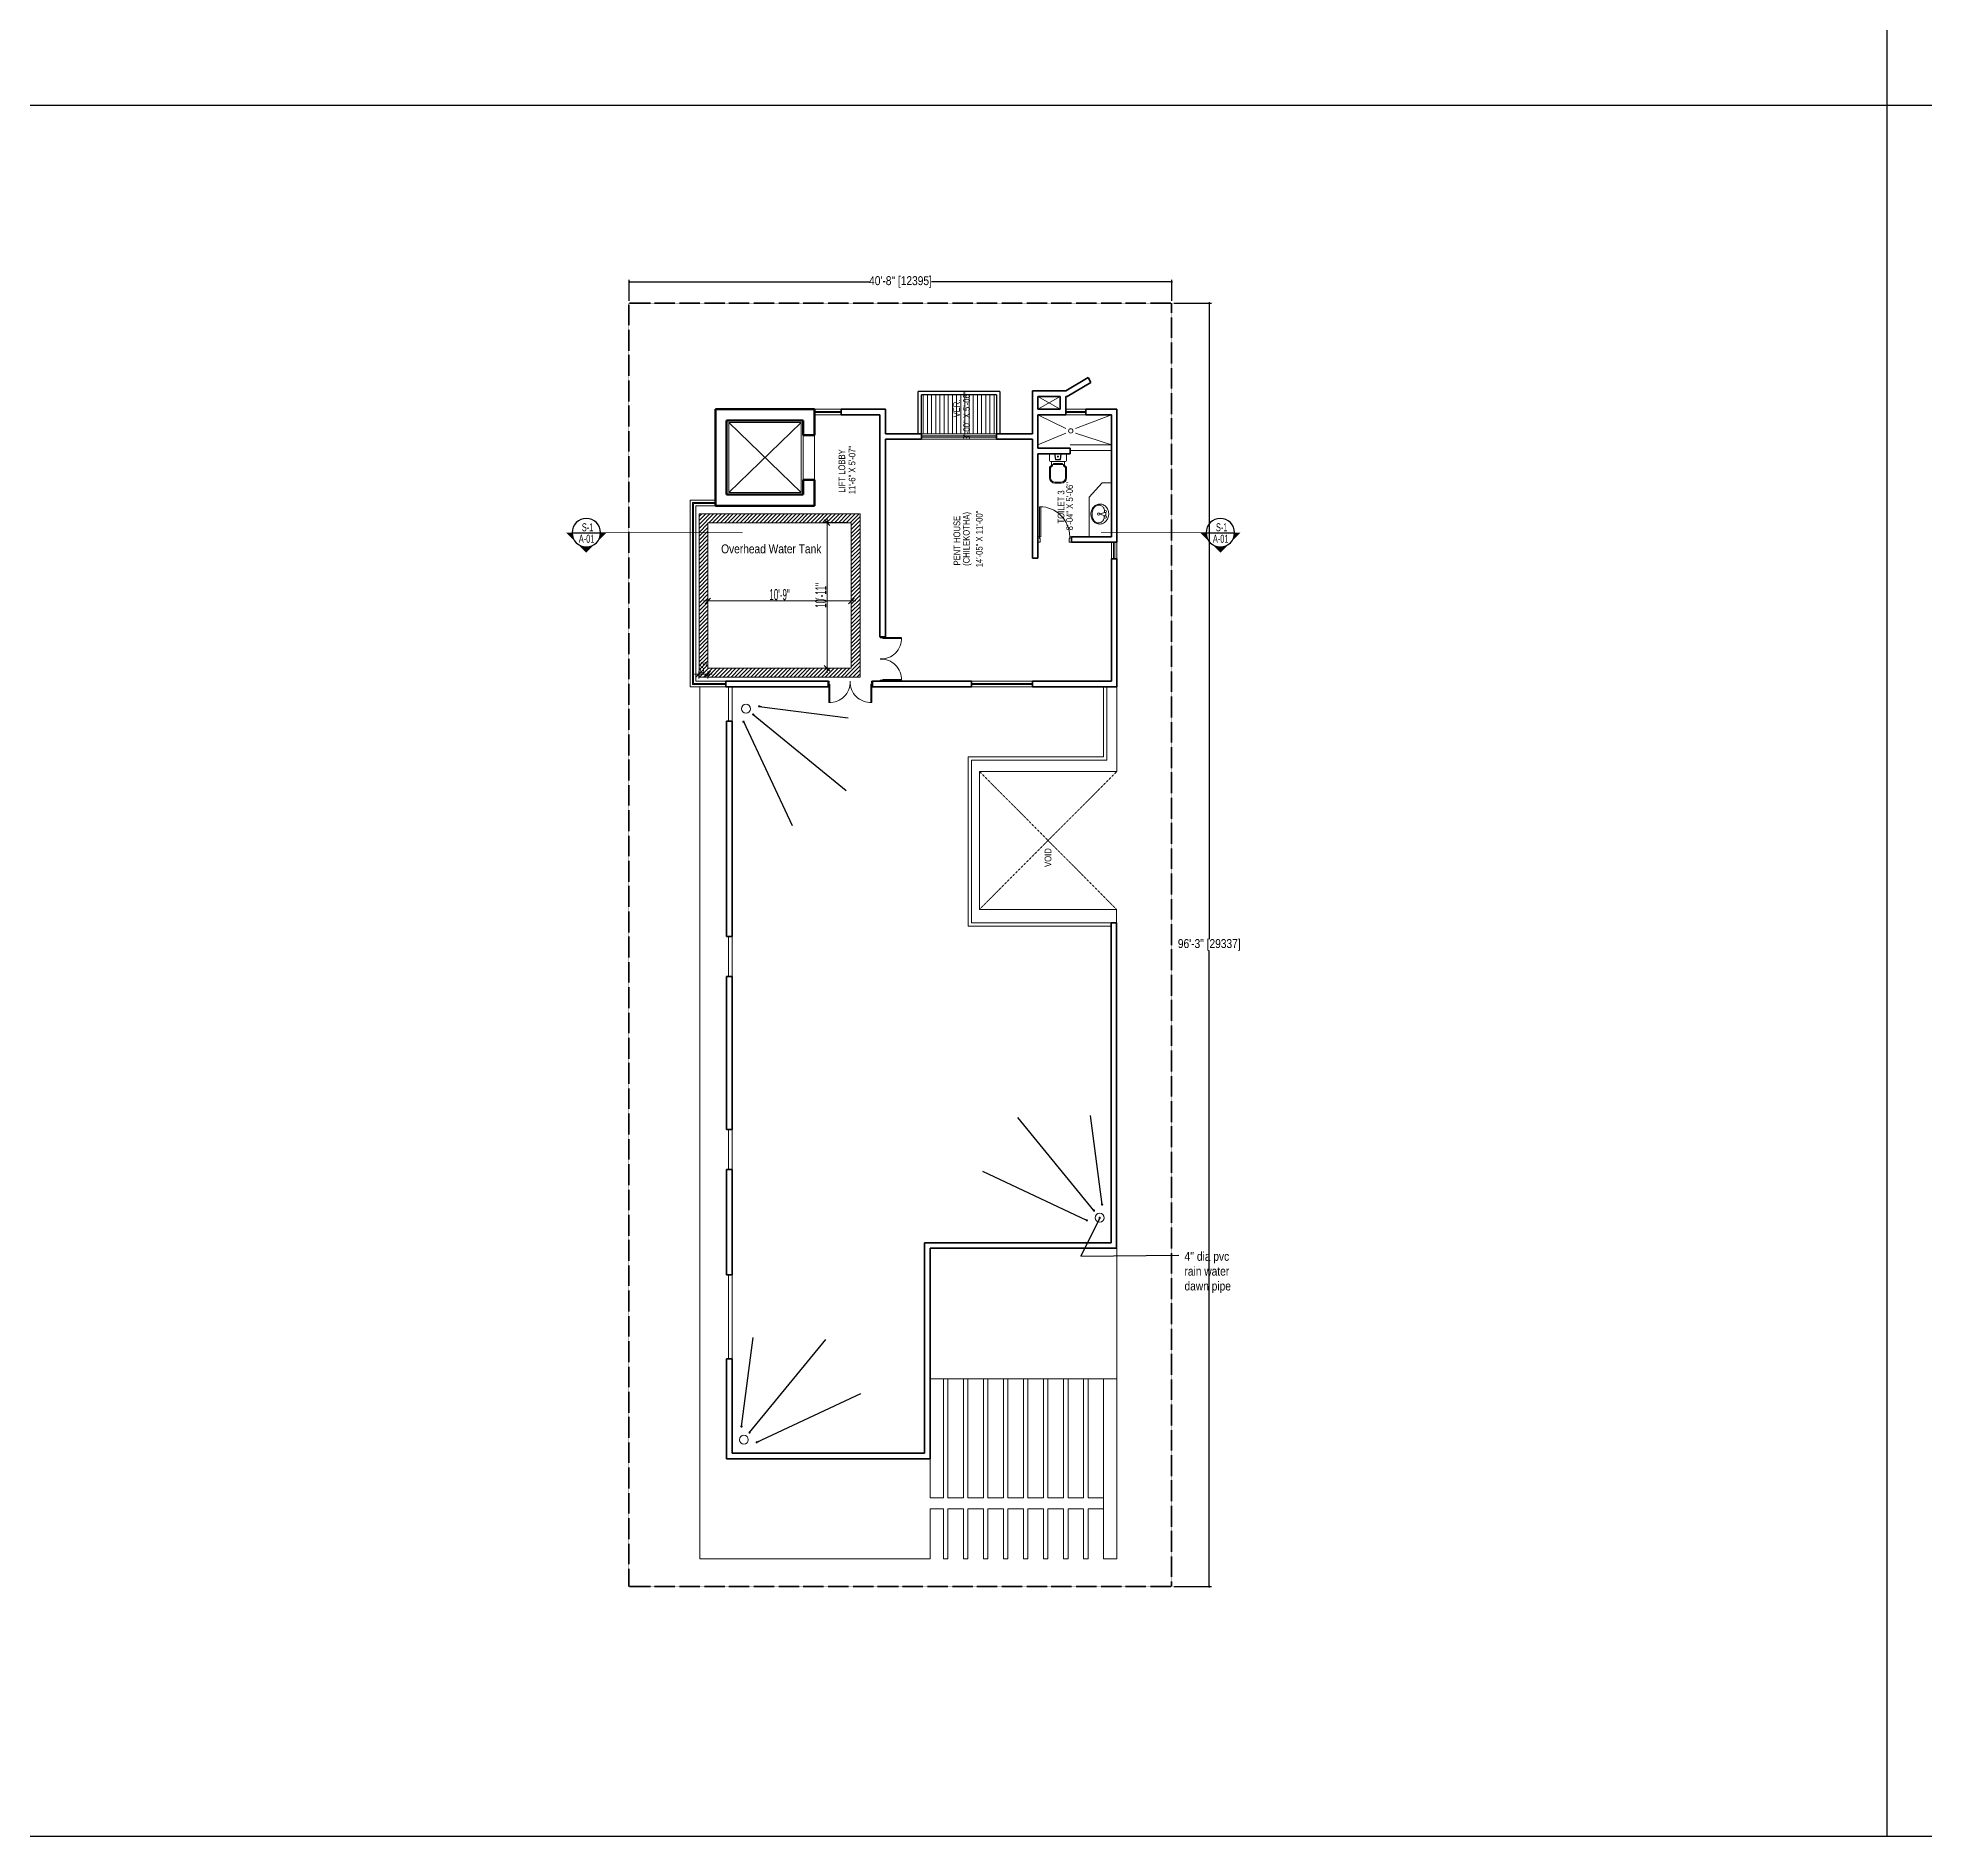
# Model space of a CAD drawing. Header units: inches. Extents: x 283072 to 301462, y 26630 to 62925.
# Drawn here: x 293775 to 295472, y 28466 to 30085 of the extents above; entities that cross this region are included whole.
import ezdxf
from ezdxf.enums import TextEntityAlignment as Align

# ---------------------------------------------------------------- set-up
doc = ezdxf.new("R2010")
doc.units = ezdxf.units.IN
doc.header["$MEASUREMENT"] = 0
doc.header["$PDMODE"] = 2
doc.linetypes.add('ACAD_ISO03W100', pattern=[30, 12, -18])
doc.linetypes.add('DASHDOT', pattern=[25.4, 12.7, -6.35, 0, -6.35])
doc.layers.get('0').update_dxf_attribs({"lineweight": 5})
doc.layers.add('A1-Sect_Symb', color=31, linetype='Continuous')
for name, color, linetype, lineweight in [('BUILDING_OUTER_P3', 1, 'Continuous', 35), ('Column R.C.C', 210, 'Continuous', 53), ('DIM', 4, 'Continuous', 13), ('Dimension.', 7, 'Continuous', 5), ('door', 35, 'Continuous', 13), ('Duct', 8, 'Continuous', 9), ('Fixture', 42, 'Continuous', 13), ('Floor line', 52, 'Continuous', 5), ('fur', 46, 'Continuous', 13), ('furniture', 126, 'Continuous', 13), ('Hatch', 8, 'Continuous', 9), ('Hatch Brick', 8, 'Continuous', 9), ('MISC', 65, 'Continuous', 9), ('Railing', 30, 'Continuous', 25), ('slab', 86, 'Continuous', 9), ('Text', 7, 'Continuous', 18), ('Text Room name', 4, 'Continuous', 13), ('Text Room Size feet', 34, 'Continuous', 9), ('wall', 7, 'Continuous', 35), ('Water Tank', 11, 'Continuous', 5)]:
    doc.layers.add(name, color=color, linetype=linetype, lineweight=lineweight)
doc.layers.add('WIN', color=7, linetype='Continuous', lineweight=18, true_color=0x144fff)
doc.styles.add('ATT', font='TXT')
doc.styles.add('ltcnbt', font='swisscl.ttf', dxfattribs={"width": 0.7, "height": 10})
doc.styles.add('SIM-N', font='SIMPLEX.shx', dxfattribs={"width": 0.75})
doc.styles.add('SIM-VN', font='simplex.shx', dxfattribs={"width": 0.5})
doc.styles.get("Standard").update_dxf_attribs({"font": 'ARIALN.TTF'})
doc.styles.add('STYLUS', font='swisscl.ttf', dxfattribs={"width": 0.9})
doc.dimstyles.new('SCALE-50', dxfattribs={"dimtxt": 9, "dimasz": 5, "dimexe": 4, "dimexo": 3, "dimgap": 0.5, "dimtad": 1, "dimdec": 0, "dimzin": 3, "dimdsep": 46, "dimlunit": 4, "dimtxsty": 'ltcnbt', "dimblk": 'OBLIQUE', "dimcen": 0.09375, "dimdle": 4, "dimclrd": 252, "dimclre": 252, "dimclrt": 7, "dimadec": 0, "dimazin": 0, "dimtfac": 1, "dimtdec": 0, "dimtofl": 0, "dimtmove": 1, "dimatfit": 3, "dimfxl": 3, "dimtolj": 1, "dimtzin": 0, "dimlwd": 15, "dimlwe": 15, "dimarcsym": 0})
doc.dimstyles.get("Standard").update_dxf_attribs({"dimtxt": 11, "dimasz": 2, "dimexe": 2, "dimexo": 2, "dimgap": 0.09, "dimtad": 0, "dimtih": 1, "dimtoh": 1, "dimdec": 4, "dimzin": 0, "dimdsep": 46, "dimlunit": 4, "dimtxsty": 'Standard', "dimblk": 'DOT', "dimcen": 0.09, "dimadec": 0, "dimazin": 0, "dimtfac": 1, "dimtdec": 4, "dimtofl": 0, "dimtmove": 0, "dimatfit": 3, "dimldrblk": 'DOT', "dimfxl": 1, "dimtolj": 1, "dimtzin": 0, "dimarcsym": 0})

# ---------------------------------------------------------------- blocks, each defined once
blk = doc.blocks.new('A$C68BB3B16')
at = {"layer": 'door', "ltscale": 0.0025}
for p, q in [((0.7, 2.5), (0.7, 19)), ((1.5, 19), (1.5, 2.5)), ((38.5, 19), (38.5, 2.5)), ((39.2, 2.5), (39.2, 19)), ((0, 0), (0, 2.5)), ((0, 2.5), (0.7, 2.5)), ((1, 0), (0, 0)), ((1.5, 2.5), (0.7, 2.5)), ((0.7, 2.5), (0.7, 1.8)), ((0.7, 1.8), (1, 1.8)), ((1, 1.8), (1, 0)), ((38.5, 2.5), (39.2, 2.5)), ((39.2, 1.8), (39, 1.8)), ((39, 1.8), (39, 0)), ((39, 0), (40, 0)), ((39.2, 2.5), (39.2, 1.8)), ((40, 2.5), (39.2, 2.5)), ((40, 0), (40, 2.5))]:
    blk.add_line(p, q, dxfattribs=at)
for centre, start, end in [((1.8, 0.9), 357.2989, 93.45), ((38.2, 0.9), 86.55, 182.7011)]:
    blk.add_arc(centre, 18.2, start, end, dxfattribs=at)
blk = doc.blocks.new('DOOR-SS-30')
at = {"layer": 'door'}
for p, q in [((1.5, 5), (1.5, 32)), ((2.5, 5), (2.5, 32)), ((0, 0), (0, 5)), ((0, 5), (1.5, 5)), ((2, 0), (0, 0)), ((2.5, 5), (1.5, 5)), ((1.5, 5), (1.5, 3.5)), ((1.5, 3.5), (2, 3.5)), ((2, 3.5), (2, 0)), ((28, 3.5), (28.5, 3.5)), ((28, 0), (28, 3.5)), ((30, 0), (28, 0)), ((28.5, 5), (30, 5)), ((28.5, 3.5), (28.5, 5)), ((30, 5), (30, 0))]:
    blk.add_line(p, q, dxfattribs=at)
at = {"layer": 'door', "ltscale": 50}
blk.add_arc((1.5, 5), 27, 0, 90, dxfattribs=at)
blk = doc.blocks.new('Rak commode')
at = {"layer": 'furniture', "linetype": 'Continuous', "ltscale": 200}
for p, q in [((297652.3, 74249.9), (297652.3, 74254.9)), ((297653, 74244.4), (297654.1, 74245.4)), ((297653, 74244.4), (297654.1, 74245.4)), ((297653.3, 74255.9), (297666.8, 74255.9)), ((297666.8, 74248.9), (297653.3, 74248.9)), ((297653.6, 74243.7), (297655.1, 74244.9)), ((297654.1, 74245.4), (297654.1, 74248.9)), ((297654.1, 74245.4), (297654.1, 74247.1)), ((297655.1, 74244.9), (297655.1, 74246.1)), ((297655.1, 74246.1), (297665, 74246.1)), ((297656.1, 74246.1), (297656.1, 74247.1)), ((297664, 74247.1), (297656.1, 74247.1)), ((297656.1, 74247.1), (297664, 74247.1)), ((297657.8, 74250.5), (297657, 74255.9)), ((297657.8, 74250.5), (297657, 74255.9)), ((297657, 74255.9), (297663, 74255.9)), ((297657.1, 74246.1), (297657.1, 74247.1)), ((297658, 74250.8), (297657.3, 74255.7)), ((297657.3, 74255.7), (297662.7, 74255.7)), ((297657.8, 74250.5), (297662.3, 74250.5)), ((297662.3, 74250.5), (297657.8, 74250.5)), ((297662.1, 74250.8), (297658, 74250.8)), ((297662.7, 74255.7), (297662.1, 74250.8)), ((297662.3, 74250.5), (297663, 74255.9)), ((297663, 74255.9), (297662.3, 74250.5)), ((297663, 74247.1), (297663, 74246.1)), ((297664, 74247.1), (297664, 74246.1)), ((297665, 74246.1), (297665, 74244.9)), ((297665, 74244.9), (297666.4, 74243.7)), ((297666, 74245.4), (297666, 74248.9)), ((297666, 74247.1), (297666, 74245.4)), ((297667.1, 74244.4), (297666, 74245.4)), ((297666, 74245.4), (297667.1, 74244.4)), ((297667.8, 74254.9), (297667.8, 74249.9)), ((297652.3, 74234.4), (297652.3, 74242.9)), ((297652.3, 74234.4), (297652.3, 74242.9)), ((297653.3, 74234.4), (297653.3, 74242.9)), ((297662.8, 74230.4), (297657.3, 74230.4)), ((297662.8, 74229.4), (297657.3, 74229.4)), ((297662.8, 74229.4), (297657.3, 74229.4)), ((297666.8, 74242.9), (297666.8, 74234.4)), ((297667.8, 74242.9), (297667.8, 74234.4)), ((297667.8, 74242.9), (297667.8, 74234.4))]:
    blk.add_line(p, q, dxfattribs=at)
blk.add_circle((297660, 74253.3), 0.411, dxfattribs=at)
for centre, radius, start, end in [((297653.3, 74254.9), 1, 90, 180), ((297653.3, 74249.9), 1, 180, 270), ((297654.3, 74242.9), 2, 130.6233, 180), ((297654.3, 74242.9), 2, 130.6233, 180), ((297666.8, 74254.9), 1, 0, 90), ((297666.8, 74249.9), 1, 270, 0), ((297665.8, 74242.9), 2, 0, 49.3767), ((297665.8, 74242.9), 2, 0, 49.3767), ((297657.3, 74234.4), 5, 180, 270), ((297657.3, 74234.4), 5, 180, 270), ((297654.3, 74242.9), 1, 130.6233, 180), ((297657.3, 74234.4), 4, 180, 270), ((297662.8, 74234.4), 5, 270, 0), ((297662.8, 74234.4), 4, 270, 0), ((297662.8, 74234.4), 5, 270, 0), ((297665.8, 74242.9), 1, 0, 49.3767)]:
    blk.add_arc(centre, radius, start, end, dxfattribs=at)
blk = doc.blocks.new('15PLAV04')
at = {"color": 0, "linetype": 'ByBlock'}
for p, q in [((2.5, -1.5), (2.5, 1.5)), ((7, 0.5), (3, 1.5)), ((4, 1.25), (4, 3.635323)), ((7, -0.5), (7, 0.5)), ((3, -1.5), (7, -0.5)), ((4, -3.628449), (4, -1.25))]:
    blk.add_line(p, q, dxfattribs=at)
blk.add_lwpolyline([(8, 9, 0.109452), (4.986152, 8.332258, 0.102376), (2.343146, 6.363961, 0.093737), (0.622313, 3.491319, 0.088426), (0, 0, 0.088426), (0.622313, -3.491319, 0.093737), (2.343146, -6.363961, 0.102376), (4.986152, -8.332258, 0.109452), (8, -9, 0.109452), (11.013848, -8.332258, 0.102376), (13.656854, -6.363961, 0.093737), (15.377687, -3.491319, 0.088426), (16, 0, 0.088426), (15.377687, 3.491319, 0.093737), (13.656854, 6.363961, 0.102376), (11.013848, 8.332258, 0.109452)], format="xyb", close=True, dxfattribs=at)
for centre in [(3, 2.5), (9, 0), (3, -2.5)]:
    blk.add_circle(centre, 1, dxfattribs=at)
for centre, radius, start, end in [((7, 3.635323), 3, 146.09549, 180), ((11.358035, 0.706347), 8.250845, 143.130102, 146.09549), ((9.915843, 1.787992), 6.448105, 118.911201, 143.130102), ((9, 3.446272), 4.553728, 90, 118.911201), ((9, 3.446272), 4.553728, 61.088799, 90), ((8.084157, 1.787992), 6.448105, 36.869898, 61.088799), ((6.641965, 0.706347), 8.250845, 17.257939, 36.869898), ((4.368267, 0), 10.631733, 0, 17.257939), ((4.368267, 0), 10.631733, 342.742061, 0), ((7, -3.628449), 3, 180, 212.259808), ((9.915843, -1.787992), 6.448105, 212.259808, 241.088799), ((9, -3.446272), 4.553728, 241.088799, 270), ((9, -3.446272), 4.553728, 270, 298.911201), ((8.084157, -1.787992), 6.448105, 298.911201, 323.130102), ((6.641965, -0.706347), 8.250845, 323.130102, 342.742061)]:
    blk.add_arc(centre, radius, start, end, dxfattribs=at)
at = {"color": 0, "linetype": 'ByBlock', "style": 'ATT'}
for tag, p, flags in [('ITEM', (0, -17.5), 3), ('ROOM_NUMBER', (0, -26.5), 1)]:
    blk.add_attdef(tag, p, '', height=6, dxfattribs=dict(at, flags=flags))
blk = doc.blocks.new('A$C35C94D06')
at = {"layer": 'Column R.C.C', "color": 1, "linetype": 'Continuous', "ltscale": 200}
for p, q in [((23.4, 85), (0, 85)), ((0, 85), (0, -4)), ((23.4, 75), (23.4, 85)), ((86.8, 85), (63.4, 85)), ((63.4, 75), (63.4, 85)), ((86.8, 85), (86.8, -4)), ((23.4, 75), (10, 75)), ((10, 75), (10, 6)), ((76.8, 75), (63.4, 75)), ((76.8, 75), (76.8, 6)), ((10, 6), (76.8, 6)), ((0, -4), (86.8, -4))]:
    blk.add_line(p, q, dxfattribs=at)
at = {"layer": 'Hatch Brick'}
for p, q in [((23.4, 85), (63.4, 85)), ((12, 73), (12, 8)), ((12, 73), (74.8, 73)), ((12, 73), (74.8, 8)), ((12, 8), (74.8, 73)), ((23.4, 75), (63.4, 75)), ((74.8, 73), (74.8, 8)), ((12, 8), (74.8, 8))]:
    blk.add_line(p, q, dxfattribs=at)
blk = doc.blocks.new('_Dot')
at = {"color": 0, "linetype": 'Continuous', "lineweight": -2}
blk.add_line((-0.5, 0), (-1, 0), dxfattribs=at)
at = {"color": 0, "linetype": 'Continuous', "const_width": 0.5}
blk.add_lwpolyline([(-0.25, 0, 1), (0.25, 0, 1)], format="xyb", close=True, dxfattribs=at)
blk = doc.blocks.new('*D463')
at = {"layer": 'Defpoints', "color": 0, "linetype": 'Continuous', "lineweight": 30, "ltscale": 200, "transparency": 16777216}
for p in [(294307.2, 29864.9), (294307.2, 29845.8), (294795.2, 29845.8)]:
    blk.add_point(p, dxfattribs=at)
at = {"layer": 'DIM', "color": 0, "lineweight": -2, "ltscale": 200, "transparency": 16777216}
for p, q in [((294307.2, 29847.8), (294307.2, 29866.9)), ((294309.2, 29864.9), (294523.2, 29864.9)), ((294793.2, 29864.9), (294579.2, 29864.9)), ((294795.2, 29847.8), (294795.2, 29866.9))]:
    blk.add_line(p, q, dxfattribs=at)
at = {"layer": 'DIM', "color": 0, "linetype": 'Continuous', "lineweight": -2, "ltscale": 200, "transparency": 16777216, "xscale": 2, "yscale": 2, "zscale": 2, "rotation": 180}
blk.add_blockref('_Dot', (294307.2, 29864.9), dxfattribs=at)
at = {"layer": 'DIM', "color": 0, "linetype": 'Continuous', "lineweight": -2, "ltscale": 200, "transparency": 16777216, "xscale": 2, "yscale": 2, "zscale": 2}
blk.add_blockref('_Dot', (294795.2, 29864.9), dxfattribs=at)
at = {"layer": 'DIM', "color": 0, "linetype": 'Continuous', "ltscale": 200, "transparency": 16777216, "insert": (294551.2, 29864.9), "char_height": 8, "attachment_point": 5}
blk.add_mtext('\\A1;40\'-8" [12395]', dxfattribs=at)
blk = doc.blocks.new('*D464')
at = {"layer": 'Defpoints', "color": 0, "linetype": 'Continuous', "lineweight": 30, "ltscale": 200, "transparency": 16777216}
for p in [(294795.2, 29845.8), (294829, 29845.8), (294795.2, 28690.8)]:
    blk.add_point(p, dxfattribs=at)
at = {"layer": 'DIM', "color": 0, "lineweight": -2, "ltscale": 200, "transparency": 16777216}
for p, q in [((294797.2, 29845.8), (294831, 29845.8)), ((294829, 29843.8), (294829, 29273.5)), ((294829, 28692.8), (294829, 29263.1)), ((294797.2, 28690.8), (294831, 28690.8))]:
    blk.add_line(p, q, dxfattribs=at)
at = {"layer": 'DIM', "color": 0, "linetype": 'Continuous', "lineweight": -2, "ltscale": 200, "transparency": 16777216, "xscale": 2, "yscale": 2, "zscale": 2}
for p, rotation in [((294829, 29845.8), 90), ((294829, 28690.8), 270)]:
    blk.add_blockref('_Dot', p, dxfattribs=dict(at, rotation=rotation))
at = {"layer": 'DIM', "color": 0, "linetype": 'Continuous', "ltscale": 200, "transparency": 16777216, "insert": (294829, 29268.3), "char_height": 8, "attachment_point": 5}
blk.add_mtext('\\A1;96\'-3" [29337]', dxfattribs=at)
blk = doc.blocks.new('W-IA-DETSYM')
at = {"linetype": 'Continuous'}
blk.add_line((3.56, 0), (-3.56, 0), dxfattribs=at)
blk.add_circle((0, 0), 3.56, dxfattribs=at)
for style, width, p in [('SIM-N', 0.75, (0, 0.36)), ('SIM-VN', 0.5, (0, -2.51))]:
    blk.add_attdef('X', text='', height=2, dxfattribs=dict(style=style, width=width)).set_placement(p, align=Align.CENTER)
blk = doc.blocks.new('*U20', base_point=(-403.5, 192.2))
at = {"color": 0}
for points in [[(-404.9, 190.1), (-403.5, 192.2), (-413.7, 182)], [(-406.1, 187.6), (-404.9, 190.1), (-413.7, 182)], [(-406.8, 184.9), (-406.1, 187.6), (-413.7, 182)], [(-413.7, 182), (-407.1, 182.1), (-406.8, 184.9)], [(-413.7, 182), (-407.1, 182), (-407.1, 182.1)]]:
    blk.add_solid(points, dxfattribs=at)
blk = doc.blocks.new('*U21', base_point=(-381, 194.6))
at = {"color": 0}
for points in [[(-391.1, 204.6), (-401.2, 194.6), (-398.8, 196.1)], [(-391.1, 204.6), (-398.8, 196.1), (-396.3, 197.2)], [(-391.1, 204.6), (-396.3, 197.2), (-393.6, 197.9)], [(-391.1, 204.6), (-393.6, 197.9), (-390.8, 198.1)], [(-382.8, 195.8), (-381, 194.6), (-391.1, 204.6)], [(-385.4, 197.1), (-382.8, 195.8), (-391.1, 204.6)], [(-388, 197.8), (-385.4, 197.1), (-391.1, 204.6)], [(-390.8, 198.1), (-388, 197.8), (-391.1, 204.6)]]:
    blk.add_solid(points, dxfattribs=at)
blk = doc.blocks.new('W-IA-DETFLAG')
blk.add_lwpolyline([(-3.56, -0.03, 0, 0, 0), (-5.03, -0.03, 0, 0, 0), (0, 5, 0, 0, 0), (5, 0, 0, 0, 0), (3.56, 0, 0.222, 0.222, 0), (10.44, 0, 0, 0, 0)], format="xyseb")
at = {"yscale": 0.2222222222222222, "zscale": 0.2222222222222222}
for name, p, xscale in [('*U21', (2.24, 2.76), 0.2222222222222222), ('*U20', (-2.76, 2.24), 0.2222222222222222), ('*U20', (2.76, 2.24), -0.2222222222222222)]:
    blk.add_blockref(name, p, dxfattribs=dict(at, xscale=xscale))
blk = doc.blocks.new('_Oblique')
at = {"color": 0, "linetype": 'ByBlock', "lineweight": -2}
blk.add_line((-0.5, -0.5), (0.5, 0.5), dxfattribs=at)
blk = doc.blocks.new('*D465')
at = {"layer": 'Defpoints', "color": 0, "linetype": 'ByBlock', "lineweight": 30, "ltscale": 200, "transparency": 16777216}
for p in [(294377.9, 29571.9), (294506.9, 29577.8), (294506.9, 29571.9)]:
    blk.add_point(p, dxfattribs=at)
at = {"layer": 'Dimension.', "color": 252, "lineweight": 15, "ltscale": 200, "transparency": 16777216}
for p, q in [((294373.9, 29577.8), (294510.9, 29577.8)), ((294377.9, 29574.9), (294377.9, 29581.8)), ((294506.9, 29574.9), (294506.9, 29581.8))]:
    blk.add_line(p, q, dxfattribs=at)
at = {"layer": 'Dimension.', "color": 252, "linetype": 'ByBlock', "lineweight": 15, "ltscale": 200, "transparency": 16777216, "xscale": 5, "yscale": 5, "zscale": 5, "rotation": 180}
blk.add_blockref('_Oblique', (294377.9, 29577.8), dxfattribs=at)
at = {"layer": 'Dimension.', "color": 252, "linetype": 'ByBlock', "lineweight": 15, "ltscale": 200, "transparency": 16777216, "xscale": 5, "yscale": 5, "zscale": 5}
blk.add_blockref('_Oblique', (294506.9, 29577.8), dxfattribs=at)
at = {"layer": 'Dimension.', "color": 7, "linetype": 'ByBlock', "lineweight": 15, "ltscale": 200, "transparency": 16777216, "insert": (294442.4, 29583.5), "char_height": 10, "attachment_point": 5, "style": 'ltcnbt'}
blk.add_mtext('\\A1;10\'-9"', dxfattribs=at)
blk = doc.blocks.new('*D466')
at = {"layer": 'Defpoints', "color": 0, "linetype": 'ByBlock', "lineweight": 30, "ltscale": 200, "transparency": 16777216}
for p in [(294506.9, 29648.3), (294485.1, 29517.3), (294506.9, 29517.3)]:
    blk.add_point(p, dxfattribs=at)
at = {"layer": 'Dimension.', "color": 252, "lineweight": 15, "ltscale": 200, "transparency": 16777216}
for p, q in [((294503.9, 29648.3), (294481.1, 29648.3)), ((294485.1, 29652.3), (294485.1, 29513.3)), ((294503.9, 29517.3), (294481.1, 29517.3))]:
    blk.add_line(p, q, dxfattribs=at)
at = {"layer": 'Dimension.', "color": 252, "linetype": 'ByBlock', "lineweight": 15, "ltscale": 200, "transparency": 16777216, "xscale": 5, "yscale": 5, "zscale": 5}
for p, rotation in [((294485.1, 29648.3), 90), ((294485.1, 29517.3), 270)]:
    blk.add_blockref('_Oblique', p, dxfattribs=dict(at, rotation=rotation))
at = {"layer": 'Dimension.', "color": 7, "linetype": 'ByBlock', "lineweight": 15, "ltscale": 200, "transparency": 16777216, "insert": (294479.5, 29582.8), "char_height": 10, "attachment_point": 5, "rotation": 90, "style": 'ltcnbt'}
blk.add_mtext('\\A1;10\'-11"', dxfattribs=at)
blk = doc.blocks.new('*D467')
at = {"layer": 'Defpoints', "color": 0, "linetype": 'ByBlock', "lineweight": 30, "ltscale": 200, "transparency": 16777216}
for p in [(294369.9, 29517.3), (294369.9, 29512.1), (294377.9, 29517.3)]:
    blk.add_point(p, dxfattribs=at)
at = {"layer": 'Dimension.', "color": 252, "lineweight": 15, "ltscale": 200, "transparency": 16777216}
for p, q in [((294381.9, 29512.1), (294365.9, 29512.1)), ((294369.9, 29514.3), (294369.9, 29508.1)), ((294377.9, 29514.3), (294377.9, 29508.1))]:
    blk.add_line(p, q, dxfattribs=at)
at = {"layer": 'Dimension.', "color": 252, "linetype": 'ByBlock', "lineweight": 15, "ltscale": 200, "transparency": 16777216, "xscale": 5, "yscale": 5, "zscale": 5, "rotation": 180}
blk.add_blockref('_Oblique', (294369.9, 29512.1), dxfattribs=at)
at = {"layer": 'Dimension.', "color": 252, "linetype": 'ByBlock', "lineweight": 15, "ltscale": 200, "transparency": 16777216, "xscale": 5, "yscale": 5, "zscale": 5}
blk.add_blockref('_Oblique', (294377.9, 29512.1), dxfattribs=at)
at = {"layer": 'Dimension.', "color": 7, "linetype": 'ByBlock', "lineweight": 15, "ltscale": 200, "transparency": 16777216, "insert": (294373.9, 29517.7), "char_height": 10, "attachment_point": 5, "style": 'ltcnbt'}
blk.add_mtext('\\A1;8"', dxfattribs=at)

msp = doc.modelspace()

# ---------------------------------------------------------------- hatches: boundary and pattern name
at = {"layer": 'Dimension.', "linetype": 'ByBlock', "lineweight": 15, "ltscale": 200}
h = msp.add_hatch(dxfattribs=at)
h.set_pattern_fill('ANSI31', color=256, scale=20)
h.set_pattern_definition([(45, (13404.102, -21067.5262), (-1.767766953, 1.767766953), [])])
h.paths.add_polyline_path([(294369.92131, 29509.27201), (294514.92131, 29509.27201), (294514.92131, 29656.27201), (294369.92131, 29656.27201)])
h.paths.add_polyline_path([(294377.92131, 29517.27201), (294506.92131, 29517.27201), (294506.92131, 29648.27201), (294377.92131, 29648.27201)], flags=16)
at = {"layer": 'Hatch', "linetype": 'Continuous', "ltscale": 200}
h = msp.add_hatch(dxfattribs=at)
h.set_pattern_fill('ANSI31', color=256, scale=30, angle=45, style=0)
h.set_pattern_definition([(90, (294571.6906, 29721.2886), (-3.75, 7e-16), [])])
h.paths.add_polyline_path([(294637.57779, 29745.39202), (294637.57779, 29763.39202), (294571.69065, 29763.39202), (294571.69065, 29745.39202)])
h.paths.add_polyline_path([(294571.69065, 29745.39202), (294571.69065, 29728.39202), (294637.57779, 29728.39202), (294637.57779, 29745.39202)])
h.paths.add_polyline_path([(294615.27934, 29721.28865), (294615.27934, 29767.78456), (294606.08903, 29767.78456), (294606.08903, 29721.28865)], flags=9)
h.paths.add_polyline_path([(294606.12372, 29741.54807), (294606.12372, 29760.58764), (294597.12372, 29760.58764), (294597.12372, 29741.54807)], flags=9)

# ---------------------------------------------------------------- linework, layer by layer
at = {"layer": 'A1-Sect_Symb', "color": 7, "linetype": 'DASHDOT', "ltscale": 0.003, "const_width": 0.75}
for points in [[(294409.32662, 29639.25816), (294291.43735, 29639.25816)], [(294731.46912, 29639.25816), (294810.68122, 29639.25816)]]:
    msp.add_lwpolyline(points, dxfattribs=at)
at = {"layer": 'BUILDING_OUTER_P3', "linetype": 'DASHDOT', "ltscale": 0.02}
for p, q in [((294306.66112, 29845.80909), (294795.16112, 29845.80909)), ((294306.66112, 28690.80909), (294306.66112, 29845.80909)), ((294795.16112, 29845.80909), (294795.16112, 28690.80909)), ((294306.66112, 28690.80909), (294795.16112, 28690.80909))]:
    msp.add_line(p, q, dxfattribs=at)
at = {"layer": 'Dimension.', "color": 6, "linetype": 'ByBlock', "lineweight": 30, "ltscale": 200}
for p, q in [((295438.92011, 28466.07655), (295438.92011, 34061.57655)), ((290407.92011, 30024.07655), (297115.92011, 30024.07655)), ((290407.92011, 28466.07655), (297115.92011, 28466.07655))]:
    msp.add_line(p, q, dxfattribs=at)
at = {"layer": 'Duct', "linetype": 'Continuous', "ltscale": 200}
for p, q in [((294674.91112, 29750.39202), (294694.91112, 29761.80909)), ((294694.91112, 29750.39202), (294674.91112, 29761.80909))]:
    msp.add_line(p, q, dxfattribs=at)
at = {"layer": 'Fixture', "linetype": 'Continuous', "ltscale": 200}
for p, q in [((294700.09123, 29733.01536), (294674.91112, 29745.39202)), ((294708.73102, 29733.01536), (294740.97362, 29745.39202)), ((294674.91112, 29718.39202), (294700.09123, 29728.76868)), ((294740.97362, 29718.39202), (294708.73102, 29728.76868)), ((294732.62982, 29684.1009), (294720.91112, 29671.36958)), ((294720.91112, 29635.67202), (294720.91112, 29671.36958)), ((294732.62982, 29684.1009), (294740.91112, 29684.1009))]:
    msp.add_line(p, q, dxfattribs=at)
msp.add_circle((294704.41112, 29730.89202), 1.99502, dxfattribs=at)
at = {"layer": 'Floor line', "linetype": 'Continuous', "ltscale": 200}
for p, q in [((294370.59639, 29500.58307), (294370.59639, 28715.80909)), ((294745.91112, 29424.40514), (294745.91112, 29500.5981)), ((294622.22586, 29424.40514), (294622.22586, 29300.28014)), ((294622.22586, 29424.40514), (294745.91112, 29424.40514)), ((294622.22586, 29300.28014), (294745.66112, 29300.28014)), ((294745.91112, 28995.28017), (294745.91112, 28715.80909)), ((294577.91112, 28877.88909), (294745.91112, 28877.88909)), ((294589.91103, 28877.88909), (294589.91103, 28770.77869)), ((294593.91103, 28877.88909), (294593.91103, 28770.77869)), ((294607.91104, 28877.88909), (294607.91104, 28770.77869)), ((294611.91104, 28877.88909), (294611.91104, 28770.77869)), ((294625.91105, 28877.88909), (294625.91105, 28770.77869)), ((294629.91105, 28877.88909), (294629.91105, 28770.77869)), ((294643.91106, 28877.88909), (294643.91106, 28770.77869)), ((294647.91106, 28877.88909), (294647.91106, 28770.77869)), ((294661.91107, 28877.88909), (294661.91107, 28770.77869)), ((294665.91107, 28877.88909), (294665.91107, 28770.77869)), ((294679.91109, 28877.88909), (294679.91109, 28770.77869)), ((294683.91109, 28877.88909), (294683.91109, 28770.77869)), ((294697.9111, 28877.88909), (294697.9111, 28770.77869)), ((294701.9111, 28877.88909), (294701.9111, 28770.77869)), ((294715.91111, 28877.88909), (294715.91111, 28770.77869)), ((294719.91111, 28877.88909), (294719.91111, 28770.77869)), ((294733.91112, 28877.88909), (294733.91112, 28715.80909)), ((294577.91111, 28805.88909), (294577.91111, 28770.77869)), ((294589.91103, 28770.77869), (294577.91111, 28770.77869)), ((294577.91111, 28760.85471), (294577.91111, 28715.80909)), ((294589.91103, 28760.85155), (294577.91111, 28760.85471)), ((294589.91103, 28760.85155), (294589.91103, 28715.80909)), ((294607.91104, 28770.77869), (294593.91103, 28770.77869)), ((294607.91104, 28760.8468), (294593.91103, 28760.85049)), ((294593.91103, 28760.85049), (294593.91103, 28715.80909)), ((294607.91104, 28760.8468), (294607.91104, 28715.80909)), ((294625.91105, 28770.77869), (294611.91104, 28770.77869)), ((294625.91105, 28760.84205), (294611.91104, 28760.84574)), ((294611.91104, 28760.84574), (294611.91104, 28715.80909)), ((294625.91105, 28760.84205), (294625.91105, 28715.80909)), ((294643.91106, 28770.77869), (294629.91105, 28770.77869)), ((294643.91106, 28760.83731), (294629.91105, 28760.841)), ((294629.91105, 28760.841), (294629.91105, 28715.80909)), ((294643.91106, 28760.83731), (294643.91106, 28715.80909)), ((294661.91107, 28770.77869), (294647.91106, 28770.77869)), ((294661.91107, 28760.83256), (294647.91106, 28760.83625)), ((294647.91106, 28760.83625), (294647.91106, 28715.80909)), ((294661.91107, 28760.83256), (294661.91107, 28715.80909)), ((294679.91109, 28770.77869), (294665.91107, 28770.77869)), ((294679.91109, 28760.82781), (294665.91107, 28760.8315)), ((294665.91107, 28760.8315), (294665.91107, 28715.80909)), ((294679.91109, 28760.82781), (294679.91109, 28715.80909)), ((294697.9111, 28770.77869), (294683.91109, 28770.77869)), ((294697.9111, 28760.82306), (294683.91109, 28760.82676)), ((294683.91109, 28760.82676), (294683.91109, 28715.80909)), ((294697.9111, 28760.82306), (294697.9111, 28715.80909)), ((294715.91111, 28770.77869), (294701.9111, 28770.77869)), ((294715.91111, 28760.81832), (294701.9111, 28760.82201)), ((294701.9111, 28760.82201), (294701.9111, 28715.80909)), ((294715.91111, 28760.81832), (294715.91111, 28715.80909)), ((294733.91112, 28770.77869), (294719.91111, 28770.77869)), ((294733.91112, 28760.8148), (294719.91111, 28760.81744)), ((294719.91111, 28760.81744), (294719.91111, 28715.80909)), ((294370.59639, 28715.80909), (294577.91112, 28715.80909)), ((294589.91103, 28715.80909), (294593.91103, 28715.80909)), ((294607.91104, 28715.80909), (294611.91104, 28715.80909)), ((294625.91105, 28715.80909), (294629.91105, 28715.80909)), ((294643.91106, 28715.80909), (294647.91106, 28715.80909)), ((294661.91107, 28715.80909), (294665.91107, 28715.80909)), ((294679.91109, 28715.80909), (294683.91109, 28715.80909)), ((294697.9111, 28715.80909), (294701.9111, 28715.80909)), ((294715.91111, 28715.80909), (294719.91111, 28715.80909)), ((294733.91112, 28715.80909), (294745.91112, 28715.80909))]:
    msp.add_line(p, q, dxfattribs=at)
at = {"layer": 'fur', "linetype": 'Continuous', "ltscale": 200}
msp.add_line((294740.97362, 29731.39202), (294740.97362, 29745.39202), dxfattribs=at)
at = {"layer": 'furniture', "linetype": 'Continuous', "ltscale": 200}
for p, q in [((294703.91112, 29718.39202), (294740.97362, 29718.39202)), ((294703.91112, 29713.39202), (294740.97362, 29713.39202))]:
    msp.add_line(p, q, dxfattribs=at)
at = {"layer": 'Hatch', "color": 7, "lineweight": 20}
for centre in [(294412.22566, 29480.82591), (294730.42242, 29022.73927), (294410.28849, 28823.0062)]:
    msp.add_circle(centre, 4, dxfattribs=at)
at = {"layer": 'MISC', "linetype": 'ACAD_ISO03W100', "ltscale": 0.003}
for p, q in [((294622.22586, 29300.28014), (294745.91112, 29424.40514)), ((294745.59862, 29300.28014), (294622.22586, 29424.40514)), ((294745.66112, 29287.96764), (294745.66112, 29300.28014))]:
    msp.add_line(p, q, dxfattribs=at)
at = {"layer": 'Railing'}
for p, q in [((294567.24446, 29728.39202), (294567.24446, 29766.39202)), ((294640.57779, 29766.39202), (294567.24446, 29766.39202)), ((294570.24446, 29728.39202), (294570.24446, 29763.39202)), ((294637.57779, 29763.39202), (294570.24446, 29763.39202)), ((294637.57779, 29763.39202), (294637.57779, 29728.39202)), ((294640.57779, 29766.39202), (294640.57779, 29728.39202))]:
    msp.add_line(p, q, dxfattribs=at)
at = {"layer": 'wall', "linetype": 'Continuous', "ltscale": 200}
for p, q in [((294699.91112, 29766.80909), (294719.91112, 29778.80909)), ((294701.29604, 29761.80909), (294722.4836, 29774.52162)), ((294719.91112, 29778.80909), (294722.4836, 29774.52162)), ((294669.91112, 29728.39202), (294669.91112, 29766.80909)), ((294669.91112, 29766.80909), (294699.91112, 29766.80909)), ((294674.91112, 29750.39202), (294674.91112, 29761.80909)), ((294674.91112, 29761.80909), (294694.91112, 29761.80909)), ((294694.91112, 29750.39202), (294694.91112, 29761.80909)), ((294699.91112, 29745.39202), (294699.91112, 29761.80909)), ((294699.91112, 29761.80909), (294701.29604, 29761.80909)), ((294532.66112, 29545.58596), (294532.66112, 29745.39202)), ((294537.66112, 29728.39202), (294537.66112, 29750.39202)), ((294674.91112, 29750.39202), (294694.91112, 29750.39202)), ((294674.91112, 29715.39202), (294674.91112, 29745.39202)), ((294674.91112, 29745.39202), (294699.91112, 29745.39202)), ((294570.24446, 29728.39202), (294537.66112, 29728.39202)), ((294537.66112, 29545.58596), (294537.66112, 29723.39202)), ((294570.24446, 29723.39202), (294537.66112, 29723.39202)), ((294570.24446, 29728.39202), (294570.24446, 29723.39202)), ((294637.57779, 29728.39202), (294669.91112, 29728.39202)), ((294637.57779, 29728.39202), (294637.57779, 29723.39202)), ((294637.57779, 29723.39202), (294669.91112, 29723.39202)), ((294669.91112, 29616.25104), (294669.91112, 29723.39202)), ((294674.91112, 29715.39202), (294703.91112, 29715.39202)), ((294674.91112, 29616.25104), (294674.91112, 29710.39202)), ((294674.91112, 29710.39202), (294703.91112, 29710.39202)), ((294703.91112, 29710.39202), (294703.91112, 29715.39202)), ((294704.91112, 29630.67202), (294704.91112, 29635.67202)), ((294704.91112, 29635.67202), (294740.97362, 29635.67202)), ((294704.91112, 29630.67202), (294745.97362, 29630.67202)), ((294669.91112, 29616.25104), (294674.91112, 29616.25104)), ((294532.66112, 29545.58596), (294537.66112, 29545.58596)), ((294615.22586, 29500.5981), (294615.22586, 29505.58308)), ((294740.97363, 29505.5981), (294669.91113, 29505.5981)), ((294669.91113, 29500.5981), (294669.91113, 29505.5981)), ((294394.59639, 29469.58307), (294394.59639, 29275.96764)), ((294399.59639, 29469.58307), (294394.59639, 29469.58307)), ((294399.59639, 29469.58307), (294399.59639, 29275.96764)), ((294740.66112, 29000.28017), (294740.66112, 29288.28014)), ((294745.66112, 28995.28017), (294745.66112, 29288.28014)), ((294572.91111, 28810.88909), (294572.91112, 29000.28014)), ((294572.91112, 29000.28014), (294740.66112, 29000.28017)), ((294577.91111, 28805.88909), (294577.91112, 28995.28014)), ((294577.91112, 28995.28014), (294745.66112, 28995.28017)), ((294394.59639, 28805.88909), (294577.91111, 28805.88909)), ((294399.59639, 28810.88909), (294572.91111, 28810.88909))]:
    msp.add_line(p, q, dxfattribs=at)
at = {"layer": 'wall'}
for p, q in [((294497.91112, 29750.39202), (294537.66112, 29750.39202)), ((294497.91112, 29745.39202), (294497.91112, 29750.39202)), ((294497.91112, 29745.39202), (294532.66112, 29745.39202)), ((294669.91112, 29728.39202), (294669.91112, 29750.39202)), ((294674.91112, 29745.39202), (294686.91112, 29745.39202)), ((294674.91112, 29728.39202), (294674.91112, 29745.39202)), ((294717.91112, 29750.39202), (294745.97362, 29750.39202)), ((294717.91112, 29745.39202), (294717.91112, 29750.39202)), ((294717.91112, 29745.39202), (294740.97362, 29745.39202)), ((294740.97362, 29635.67202), (294740.97362, 29745.39202)), ((294745.97362, 29630.67202), (294745.97362, 29750.39202)), ((294740.97362, 29505.5981), (294740.97362, 29615.67202)), ((294740.97362, 29615.67202), (294745.97362, 29615.67202)), ((294745.97362, 29500.5981), (294745.97362, 29615.67202)), ((294485.97297, 29505.58307), (294393.97139, 29505.58308)), ((294485.97297, 29505.58307), (294485.97297, 29500.5981)), ((294525.97586, 29505.58307), (294615.22586, 29505.58308)), ((294525.97586, 29505.58307), (294525.97586, 29500.5981)), ((294485.97297, 29500.5981), (294393.97139, 29500.59811)), ((294745.97363, 29500.5981), (294669.91113, 29500.5981)), ((294394.59639, 29239.96764), (294394.59639, 29102.28014)), ((294394.59639, 29239.96764), (294399.59639, 29239.96764)), ((294399.59639, 29239.96764), (294399.59639, 29102.28014)), ((294399.59639, 29102.28014), (294394.59639, 29102.28014)), ((294394.59639, 29066.28014), (294394.59639, 28971.28013)), ((294394.59639, 29066.28014), (294399.59639, 29066.28014)), ((294399.59639, 29066.28014), (294399.59639, 28971.28013)), ((294399.59639, 28971.28013), (294394.59639, 28971.28013)), ((294394.59639, 28895.88908), (294394.59639, 28805.88909)), ((294394.59639, 28895.88908), (294399.59639, 28895.88908)), ((294399.59639, 28895.88908), (294399.59639, 28810.88909))]:
    msp.add_line(p, q, dxfattribs=at)
at = {"layer": 'wall', "ltscale": 200}
for p, q in [((294393.97139, 29505.58307), (294393.97139, 29500.58307)), ((294525.97586, 29500.5981), (294615.22586, 29500.5981)), ((294740.66112, 29288.28014), (294745.66112, 29288.28014)), ((294399.59639, 29275.96764), (294394.59639, 29275.96764))]:
    msp.add_line(p, q, dxfattribs=at)
at = {"layer": 'Water Tank', "linetype": 'ByBlock', "lineweight": 15, "ltscale": 200}
for points in [[(294369.92131, 29509.27201), (294514.92131, 29509.27201), (294514.92131, 29656.27201), (294369.92131, 29656.27201)], [(294377.92131, 29517.27201), (294506.92131, 29517.27201), (294506.92131, 29648.27201), (294377.92131, 29648.27201)]]:
    msp.add_lwpolyline(points, close=True, dxfattribs=at)
at = {"layer": 'WIN', "linetype": 'Continuous', "ltscale": 200}
for p, q in [((294497.91112, 29750.39202), (294473.91112, 29750.39202)), ((294497.91112, 29748.39202), (294473.91112, 29748.39202)), ((294497.91112, 29747.39202), (294473.91112, 29747.39202)), ((294497.91112, 29745.39202), (294473.91112, 29745.39202)), ((294717.91112, 29750.39202), (294699.91112, 29750.39202)), ((294717.91112, 29748.39202), (294699.91112, 29748.39202)), ((294717.91112, 29747.39202), (294699.91112, 29747.39202)), ((294717.91112, 29745.39202), (294699.91112, 29745.39202)), ((294637.57779, 29728.39202), (294570.24446, 29728.39202)), ((294637.57779, 29726.39202), (294570.24446, 29726.39202)), ((294637.57779, 29725.39202), (294570.24446, 29725.39202)), ((294637.57779, 29723.39202), (294570.24446, 29723.39202)), ((294361.91112, 29500.58307), (294361.91112, 29668.58307)), ((294384.70638, 29668.58307), (294361.91112, 29668.58307)), ((294363.91113, 29502.58307), (294363.91113, 29666.58307)), ((294384.70638, 29666.58307), (294363.91113, 29666.58307)), ((294364.91112, 29503.58307), (294364.91112, 29665.58307)), ((294384.70638, 29665.58307), (294364.91112, 29665.58307)), ((294366.91113, 29505.58307), (294366.91113, 29663.58307)), ((294384.70638, 29663.58307), (294366.91113, 29663.58307)), ((294740.97362, 29630.67202), (294740.97362, 29615.67202)), ((294742.97362, 29630.67202), (294742.97362, 29615.67202)), ((294743.97362, 29630.67202), (294743.97362, 29615.67202)), ((294745.97362, 29630.67202), (294745.97362, 29615.67202)), ((294393.97139, 29502.58307), (294363.91113, 29502.58307)), ((294393.97139, 29503.58307), (294364.91112, 29503.58307)), ((294393.97139, 29505.58307), (294366.91113, 29505.58307)), ((294615.22586, 29505.5981), (294669.91113, 29505.5981)), ((294669.91113, 29503.5981), (294615.22586, 29503.5981)), ((294669.91113, 29502.5981), (294615.22586, 29502.5981)), ((294393.97139, 29500.58307), (294361.91112, 29500.58307)), ((294396.59639, 29500.59811), (294396.59639, 29469.58307)), ((294399.59639, 29500.59811), (294399.59639, 29469.58307)), ((294669.91113, 29500.5981), (294615.22586, 29500.5981)), ((294733.91112, 29437.40514), (294733.91112, 29500.5981)), ((294736.91112, 29434.40514), (294736.91112, 29500.5981)), ((294612.22586, 29437.40514), (294612.22586, 29285.28014)), ((294733.91112, 29437.40514), (294612.22586, 29437.40514)), ((294615.22586, 29434.40514), (294615.22586, 29288.28014)), ((294736.91112, 29434.40514), (294615.22586, 29434.40514)), ((294612.22586, 29285.28014), (294740.66112, 29285.28014)), ((294615.22586, 29288.28014), (294740.66112, 29288.28014)), ((294396.59639, 29275.96764), (294396.59639, 29239.96764)), ((294399.59639, 29275.96764), (294399.59639, 29239.96764)), ((294396.59639, 29102.28014), (294396.59639, 29066.28014)), ((294399.59639, 29102.28014), (294399.59639, 29066.28014)), ((294396.59639, 28971.28013), (294396.59639, 28895.88908)), ((294399.59639, 28971.28013), (294399.59639, 28895.88908))]:
    msp.add_line(p, q, dxfattribs=at)

# ---------------------------------------------------------------- block references
at = {"layer": 'A1-Sect_Symb', "yscale": 3.599999999976717, "zscale": 3.599999999999642, "rotation": 180}
for p, xscale in [((294268.50335, 29639.25816), -3.599999999976717), ((294838.99134, 29639.25816), 3.599999999976717)]:
    msp.add_blockref('W-IA-DETFLAG', p, dxfattribs=dict(at, xscale=xscale))
at = {"layer": 'A1-Sect_Symb'}
ref = msp.add_blockref('W-IA-DETSYM', (294268.50335, 29639.25816), dxfattribs=dict(at, xscale=-3.599999999976717, yscale=3.599999999976717, zscale=3.599999999999642))
ref.add_attrib('X', 'S-1', dxfattribs={"layer": '0', "height": 7.2, "style": 'STYLUS', "width": 0.9}).set_placement((294269.69234, 29640.56035), align=Align.CENTER)
ref.add_attrib('X', 'A-01', dxfattribs={"layer": '0', "height": 7.2, "style": 'STYLUS', "width": 0.9}).set_placement((294268.77936, 29630.21144), align=Align.CENTER)
ref = msp.add_blockref('W-IA-DETSYM', (294838.99134, 29639.25816), dxfattribs=dict(at, xscale=-3.599999999976717, yscale=3.599999999976717, zscale=3.599999999999642))
ref.add_attrib('X', 'S-1', dxfattribs={"layer": '0', "height": 7.2, "style": 'STYLUS', "width": 0.9}).set_placement((294840.18033, 29640.56035), align=Align.CENTER)
ref.add_attrib('X', 'A-01', dxfattribs={"layer": '0', "height": 7.2, "style": 'STYLUS', "width": 0.9}).set_placement((294839.26735, 29630.21144), align=Align.CENTER)
at = {"layer": 'Column R.C.C', "linetype": 'Continuous', "ltscale": 200, "xscale": -1, "rotation": 270}
msp.add_blockref('A$C35C94D06', (294388.70638, 29663.58309), dxfattribs=at)
at = {"layer": 'door', "ltscale": 0.0025}
msp.add_blockref('DOOR-SS-30', (294674.91112, 29630.67202), dxfattribs=at)
at = {"layer": 'furniture', "linetype": 'Continuous'}
msp.add_blockref('Rak commode', (-2967.1077, -44545.5724), dxfattribs=at)
at = {"layer": 'furniture', "linetype": 'Continuous', "xscale": -1, "rotation": 358.0443596043841}
msp.add_blockref('15PLAV04', (294738.51289, 29655.78304), dxfattribs=at)
at = {"layer": 'slab', "linetype": 'Continuous', "ltscale": 200, "xscale": 1.000072209397331, "yscale": 1.000072209339123, "zscale": 1.000072209377698}
for p, rotation in [((294532.91112, 29545.58596), 270), ((294525.97586, 29505.58308), 180)]:
    msp.add_blockref('A$C68BB3B16', p, dxfattribs=dict(at, rotation=rotation))

# ---------------------------------------------------------------- texts
at = {"layer": 'Text', "char_height": 10, "width": 1551.7627238, "attachment_point": 7}
for s, insert in [('{\\H0.8x;Overhead Water Tank}', (294389.81016, 29620.62491)), ("{\\H0.8x;4'' dia pvc\\Prain water\\Pdawn pipe}", (294806.7174, 28954.90673))]:
    msp.add_mtext(s, dxfattribs=dict(at, insert=insert))
at = {"layer": 'Text Room name', "ltscale": 200}
for s, p in [('VER.', (294601.62372, 29751.06785)), ('LIFT LOBBY', (294498.42052, 29694.83786)), ('TOILET 3', (294695.63316, 29662.44413)), ('PENT HOUSE', (294601.92302, 29632.11521)), ('(CHILEKOTHA)', (294610.40982, 29633.67469)), ('VOID', (294683.91079, 29346.87233))]:
    msp.add_text(s, height=6, rotation=90, dxfattribs=at).set_placement(p, align=Align.MIDDLE_CENTER)
at = {"layer": 'Text Room Size feet', "ltscale": 200}
for s, p in [('3\'-00" X 5\'-06"', (294610.64531, 29744.5366)), ('11\'-6" X 5\'-07"', (294507.64027, 29695.63186)), ('8\'-04" X 5\'-06"', (294703.35125, 29663.07801)), ('14\'-05" X 11\'-00"', (294622.06796, 29633.60425))]:
    msp.add_text(s, height=6, rotation=90, dxfattribs=at).set_placement(p, align=Align.MIDDLE_CENTER)

# ---------------------------------------------------------------- dimensions: what is measured, and where the dimension line sits
at = {"layer": 'DIM', "linetype": 'Continuous', "ltscale": 200}
dim = msp.add_linear_dim(base=(294307.16112, 29864.87782), p1=(294795.16112, 29845.80909), p2=(294307.16112, 29845.80909), dimstyle='Standard', override={"dimtxt": 8, "dimfxl": 0.18}, dxfattribs=at)
dim.commit()
dim.dimension.update_dxf_attribs({"geometry": '*D463', "text_midpoint": (294551.16112, 29864.87782)})
dim = msp.add_linear_dim(base=(294828.98853, 29845.80909), p1=(294795.16112, 28690.80909), p2=(294795.16112, 29845.80909), angle=90, dimstyle='Standard', override={"dimtxt": 8, "dimfxl": 0.18}, dxfattribs=at)
dim.commit()
dim.dimension.update_dxf_attribs({"geometry": '*D464', "text_midpoint": (294828.98853, 29268.30909)})
at = {"layer": 'Dimension.', "linetype": 'ByBlock', "lineweight": 15, "ltscale": 200}
dim = msp.add_linear_dim(base=(294485.09459, 29517.27201), p1=(294506.92131, 29648.27201), p2=(294506.92131, 29517.27201), angle=90, dimstyle='SCALE-50', dxfattribs=at)
dim.commit()
dim.dimension.update_dxf_attribs({"geometry": '*D466', "text_midpoint": (294479.47336, 29582.77201)})
for base, p1, p2, picture, middle in [((294506.92131, 29577.83577), (294377.92131, 29571.93407), (294506.92131, 29571.93407), '*D465', (294442.42131, 29583.45701)), ((294369.92131, 29512.0853), (294377.92131, 29517.27201), (294369.92131, 29517.27201), '*D467', (294373.92131, 29517.70653))]:
    dim = msp.add_linear_dim(base=base, p1=p1, p2=p2, dimstyle='SCALE-50', dxfattribs=at)
    dim.commit()
    dim.dimension.update_dxf_attribs({"geometry": picture, "text_midpoint": middle})

# ---------------------------------------------------------------- leaders
at = {"layer": 'DIM'}
for points in [[(294409.89885, 29469.25189), (294453.72105, 29375.66322)], [(294418.7014, 29475.70286), (294502.32208, 29407.13432)], [(294424.08732, 29482.99646), (294504.22431, 29472.54207)], [(294725.29937, 29029.21501), (294656.73082, 29112.83568)], [(294732.59297, 29034.60092), (294722.13858, 29114.73791)], [(294718.8484, 29020.41245), (294625.25973, 29064.23466)], [(294730.42242, 29022.73927), (294713.43308, 28988.24457), (294801.5978, 28989.16412)], [(294408.11795, 28834.86785), (294418.57233, 28915.00484)], [(294415.41154, 28829.48193), (294483.98009, 28913.10261)], [(294421.86251, 28820.67938), (294515.45118, 28864.50159)]]:
    msp.add_leader(points, dimstyle='Standard', override={"dimgap": 0.09, "dimtad": 0}, dxfattribs=at)

doc.saveas('drawing.dxf')
